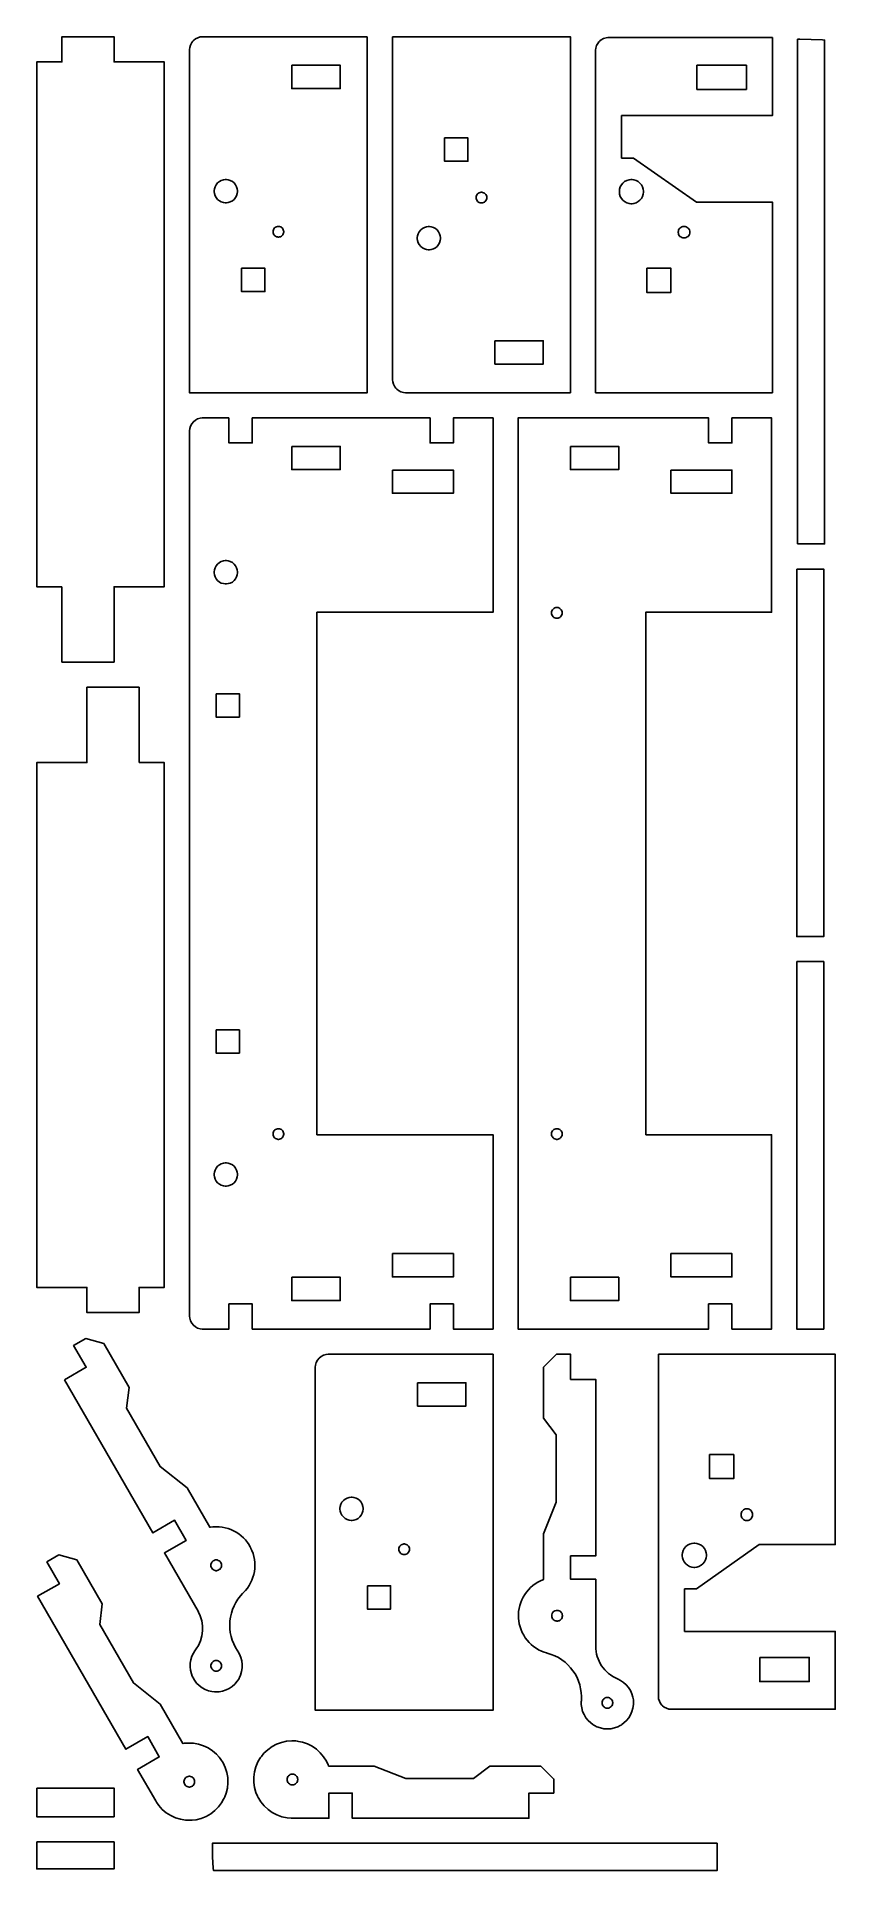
# Model space of a CAD drawing. Extents: x 10 to 260, y 0 to 1543.
# Drawn here: x 10 to 73.5, y 1397.1 to 1543 of the extents above.
import ezdxf

# ---------------------------------------------------------------- set-up
doc = ezdxf.new("R2010")
doc.units = 0
doc.layers.get('0').update_dxf_attribs({"linetype": 'CONTINUOUS'})

msp = doc.modelspace()

# ---------------------------------------------------------------- linework, layer by layer
at = {"color": 0}
for points in [[(12, 1499.23), (10, 1499.23), (10, 1540.98), (12, 1540.98), (12, 1542.98), (16.15, 1542.98), (16.15, 1540.98), (20.15, 1540.98), (20.15, 1499.23), (16.15, 1499.23), (16.15, 1493.23), (12, 1493.23), (12, 1499.23)], [(36.29, 1542.98), (36.29, 1514.66), (22.15, 1514.66), (22.15, 1541.91), (22.15, 1541.96), (22.17, 1542.12), (22.23, 1542.32), (22.33, 1542.51), (22.42, 1542.63), (22.46, 1542.67), (22.5, 1542.71), (22.63, 1542.8), (22.81, 1542.9), (23.01, 1542.96), (23.17, 1542.98), (23.22, 1542.98), (36.29, 1542.98)], [(38.29, 1542.98), (52.44, 1542.98), (52.44, 1514.66), (39.37, 1514.66), (39.32, 1514.66), (39.16, 1514.68), (38.96, 1514.74), (38.77, 1514.84), (38.65, 1514.94), (38.61, 1514.98), (38.57, 1515.02), (38.48, 1515.14), (38.38, 1515.33), (38.32, 1515.53), (38.29, 1515.69), (38.29, 1515.74), (38.29, 1542.98)], [(54.44, 1514.66), (54.44, 1541.87), (54.44, 1541.92), (54.46, 1542.07), (54.52, 1542.27), (54.62, 1542.45), (54.71, 1542.57), (54.75, 1542.61), (54.78, 1542.64), (54.9, 1542.74), (55.08, 1542.83), (55.28, 1542.89), (55.43, 1542.91), (55.48, 1542.91), (68.51, 1542.91), (68.51, 1536.71), (56.52, 1536.71), (56.52, 1533.33), (57.47, 1533.33), (62.47, 1529.82), (68.51, 1529.82), (68.51, 1514.66), (54.44, 1514.66)], [(70.51, 1502.63), (72.66, 1502.63), (72.66, 1542.71), (72.49, 1542.72), (71.59, 1542.77), (70.69, 1542.78), (70.51, 1542.78), (70.51, 1502.63)], [(30.29, 1540.71), (34.14, 1540.71), (34.14, 1538.86), (30.29, 1538.86), (30.29, 1540.71)], [(62.51, 1540.71), (66.44, 1540.71), (66.44, 1538.79), (62.51, 1538.79), (62.51, 1540.71)], [(42.44, 1534.93), (44.29, 1534.93), (44.29, 1533.08), (42.44, 1533.08), (42.44, 1534.93)], [(24.12, 1530.69), (24.12, 1530.74), (24.14, 1530.88), (24.19, 1531.05), (24.28, 1531.21), (24.39, 1531.35), (24.53, 1531.46), (24.68, 1531.55), (24.86, 1531.6), (25, 1531.62), (25.04, 1531.62), (25.09, 1531.62), (25.23, 1531.6), (25.4, 1531.55), (25.56, 1531.46), (25.7, 1531.35), (25.81, 1531.21), (25.89, 1531.05), (25.95, 1530.88), (25.97, 1530.74), (25.97, 1530.69), (25.97, 1530.65), (25.95, 1530.51), (25.89, 1530.33), (25.81, 1530.18), (25.7, 1530.04), (25.56, 1529.93), (25.4, 1529.84), (25.23, 1529.79), (25.09, 1529.77), (25.04, 1529.77), (25, 1529.77), (24.86, 1529.79), (24.68, 1529.84), (24.53, 1529.93), (24.39, 1530.04), (24.28, 1530.18), (24.19, 1530.33), (24.14, 1530.51), (24.12, 1530.65), (24.12, 1530.69)], [(44.94, 1530.18), (44.94, 1530.2), (44.95, 1530.27), (44.98, 1530.35), (45.02, 1530.42), (45.07, 1530.48), (45.13, 1530.53), (45.2, 1530.57), (45.28, 1530.6), (45.35, 1530.61), (45.37, 1530.61), (45.39, 1530.61), (45.46, 1530.6), (45.53, 1530.57), (45.61, 1530.53), (45.67, 1530.48), (45.72, 1530.42), (45.76, 1530.35), (45.79, 1530.27), (45.79, 1530.2), (45.79, 1530.18), (45.79, 1530.16), (45.79, 1530.1), (45.76, 1530.02), (45.72, 1529.94), (45.67, 1529.88), (45.61, 1529.83), (45.53, 1529.79), (45.46, 1529.77), (45.39, 1529.76), (45.37, 1529.76), (45.35, 1529.76), (45.28, 1529.77), (45.2, 1529.79), (45.13, 1529.83), (45.07, 1529.88), (45.02, 1529.94), (44.98, 1530.02), (44.95, 1530.1), (44.94, 1530.16), (44.94, 1530.18)], [(56.34, 1530.66), (56.34, 1530.7), (56.36, 1530.85), (56.41, 1531.03), (56.5, 1531.19), (56.62, 1531.34), (56.76, 1531.45), (56.92, 1531.54), (57.11, 1531.6), (57.25, 1531.62), (57.3, 1531.62), (57.35, 1531.62), (57.49, 1531.6), (57.67, 1531.54), (57.84, 1531.45), (57.98, 1531.34), (58.1, 1531.19), (58.19, 1531.03), (58.24, 1530.85), (58.26, 1530.7), (58.26, 1530.66), (58.26, 1530.61), (58.24, 1530.46), (58.19, 1530.28), (58.1, 1530.12), (57.98, 1529.97), (57.84, 1529.86), (57.67, 1529.77), (57.49, 1529.71), (57.35, 1529.69), (57.3, 1529.69), (57.25, 1529.69), (57.11, 1529.71), (56.92, 1529.77), (56.76, 1529.86), (56.62, 1529.97), (56.5, 1530.12), (56.41, 1530.28), (56.36, 1530.46), (56.34, 1530.61), (56.34, 1530.66)], [(28.8, 1527.47), (28.8, 1527.49), (28.81, 1527.55), (28.83, 1527.63), (28.87, 1527.7), (28.92, 1527.77), (28.98, 1527.82), (29.06, 1527.86), (29.14, 1527.88), (29.2, 1527.89), (29.22, 1527.89), (29.24, 1527.89), (29.31, 1527.88), (29.39, 1527.86), (29.46, 1527.82), (29.52, 1527.77), (29.57, 1527.7), (29.61, 1527.63), (29.64, 1527.55), (29.65, 1527.49), (29.65, 1527.47), (29.65, 1527.44), (29.64, 1527.38), (29.61, 1527.3), (29.57, 1527.23), (29.52, 1527.17), (29.46, 1527.11), (29.39, 1527.07), (29.31, 1527.05), (29.24, 1527.04), (29.22, 1527.04), (29.2, 1527.04), (29.14, 1527.05), (29.06, 1527.07), (28.98, 1527.11), (28.92, 1527.17), (28.87, 1527.23), (28.83, 1527.3), (28.81, 1527.38), (28.8, 1527.44), (28.8, 1527.47)], [(40.26, 1526.95), (40.26, 1527), (40.28, 1527.14), (40.34, 1527.31), (40.42, 1527.47), (40.54, 1527.61), (40.67, 1527.72), (40.83, 1527.81), (41, 1527.86), (41.14, 1527.88), (41.19, 1527.88), (41.24, 1527.88), (41.38, 1527.86), (41.55, 1527.81), (41.71, 1527.72), (41.84, 1527.61), (41.96, 1527.47), (42.04, 1527.31), (42.1, 1527.14), (42.11, 1527), (42.11, 1526.95), (42.11, 1526.91), (42.1, 1526.77), (42.04, 1526.59), (41.96, 1526.44), (41.84, 1526.3), (41.71, 1526.19), (41.55, 1526.1), (41.38, 1526.05), (41.24, 1526.03), (41.19, 1526.03), (41.14, 1526.03), (41, 1526.05), (40.83, 1526.1), (40.67, 1526.19), (40.54, 1526.3), (40.42, 1526.44), (40.34, 1526.59), (40.28, 1526.77), (40.26, 1526.91), (40.26, 1526.95)], [(61.02, 1527.43), (61.02, 1527.45), (61.03, 1527.52), (61.05, 1527.61), (61.1, 1527.69), (61.15, 1527.76), (61.22, 1527.81), (61.3, 1527.85), (61.39, 1527.88), (61.46, 1527.89), (61.48, 1527.89), (61.5, 1527.89), (61.57, 1527.88), (61.66, 1527.85), (61.74, 1527.81), (61.81, 1527.76), (61.86, 1527.69), (61.91, 1527.61), (61.93, 1527.52), (61.94, 1527.45), (61.94, 1527.43), (61.94, 1527.41), (61.93, 1527.34), (61.91, 1527.25), (61.86, 1527.17), (61.81, 1527.1), (61.74, 1527.05), (61.66, 1527), (61.57, 1526.98), (61.5, 1526.97), (61.48, 1526.97), (61.46, 1526.97), (61.39, 1526.98), (61.3, 1527), (61.22, 1527.05), (61.15, 1527.1), (61.1, 1527.17), (61.05, 1527.25), (61.03, 1527.34), (61.02, 1527.41), (61.02, 1527.43)], [(26.3, 1524.56), (28.15, 1524.56), (28.15, 1522.71), (26.3, 1522.71), (26.3, 1524.56)], [(58.52, 1524.56), (60.44, 1524.56), (60.44, 1522.64), (58.52, 1522.64), (58.52, 1524.56)], [(46.44, 1518.79), (50.29, 1518.79), (50.29, 1516.94), (46.44, 1516.94), (46.44, 1518.79)], [(25.29, 1512.66), (25.29, 1510.66), (27.14, 1510.66), (27.14, 1512.66), (41.29, 1512.66), (41.29, 1510.66), (43.14, 1510.66), (43.14, 1512.66), (46.29, 1512.66), (46.29, 1497.2), (32.29, 1497.2), (32.29, 1455.63), (46.29, 1455.63), (46.29, 1440.17), (43.14, 1440.17), (43.14, 1442.17), (41.29, 1442.17), (41.29, 1440.17), (27.14, 1440.17), (27.14, 1442.17), (25.29, 1442.17), (25.29, 1440.17), (23.22, 1440.17), (23.17, 1440.17), (23.01, 1440.19), (22.8, 1440.25), (22.62, 1440.35), (22.46, 1440.48), (22.33, 1440.64), (22.23, 1440.83), (22.17, 1441.03), (22.15, 1441.19), (22.15, 1441.24), (22.15, 1511.59), (22.15, 1511.64), (22.17, 1511.8), (22.23, 1512.01), (22.33, 1512.19), (22.46, 1512.35), (22.62, 1512.48), (22.8, 1512.58), (23.01, 1512.64), (23.17, 1512.66), (23.22, 1512.66), (25.29, 1512.66)], [(58.44, 1455.63), (68.44, 1455.63), (68.44, 1440.17), (65.29, 1440.17), (65.29, 1442.17), (63.44, 1442.17), (63.44, 1440.17), (48.29, 1440.17), (48.29, 1512.66), (63.44, 1512.66), (63.44, 1510.66), (65.29, 1510.66), (65.29, 1512.66), (68.44, 1512.66), (68.44, 1497.2), (58.44, 1497.2), (58.44, 1455.63)], [(30.29, 1510.39), (34.14, 1510.39), (34.14, 1508.54), (30.29, 1508.54), (30.29, 1510.39)], [(52.44, 1510.39), (56.29, 1510.39), (56.29, 1508.54), (52.44, 1508.54), (52.44, 1510.39)], [(38.29, 1508.51), (43.14, 1508.51), (43.14, 1506.66), (38.29, 1506.66), (38.29, 1508.51)], [(60.44, 1508.51), (65.29, 1508.51), (65.29, 1506.66), (60.44, 1506.66), (60.44, 1508.51)], [(24.12, 1500.37), (24.12, 1500.42), (24.14, 1500.56), (24.19, 1500.73), (24.28, 1500.89), (24.39, 1501.03), (24.53, 1501.14), (24.68, 1501.22), (24.86, 1501.28), (25, 1501.3), (25.04, 1501.3), (25.09, 1501.3), (25.23, 1501.28), (25.4, 1501.22), (25.56, 1501.14), (25.7, 1501.03), (25.81, 1500.89), (25.89, 1500.73), (25.95, 1500.56), (25.97, 1500.42), (25.97, 1500.37), (25.97, 1500.32), (25.95, 1500.18), (25.89, 1500.01), (25.81, 1499.85), (25.7, 1499.72), (25.56, 1499.6), (25.4, 1499.52), (25.23, 1499.47), (25.09, 1499.45), (25.04, 1499.45), (25, 1499.45), (24.86, 1499.47), (24.68, 1499.52), (24.53, 1499.6), (24.39, 1499.72), (24.28, 1499.85), (24.19, 1500.01), (24.14, 1500.18), (24.12, 1500.32), (24.12, 1500.37)], [(70.44, 1500.63), (72.59, 1500.63), (72.59, 1471.4), (70.44, 1471.4), (70.44, 1500.63)], [(50.94, 1497.14), (50.94, 1497.17), (50.95, 1497.23), (50.98, 1497.31), (51.02, 1497.38), (51.07, 1497.45), (51.13, 1497.5), (51.2, 1497.54), (51.28, 1497.56), (51.35, 1497.57), (51.37, 1497.57), (51.39, 1497.57), (51.46, 1497.56), (51.53, 1497.54), (51.61, 1497.5), (51.67, 1497.45), (51.72, 1497.38), (51.76, 1497.31), (51.79, 1497.23), (51.79, 1497.17), (51.79, 1497.14), (51.79, 1497.12), (51.79, 1497.06), (51.76, 1496.98), (51.72, 1496.91), (51.67, 1496.84), (51.61, 1496.79), (51.53, 1496.75), (51.46, 1496.73), (51.39, 1496.72), (51.37, 1496.72), (51.35, 1496.72), (51.28, 1496.73), (51.2, 1496.75), (51.13, 1496.79), (51.07, 1496.84), (51.02, 1496.91), (50.98, 1496.98), (50.95, 1497.06), (50.94, 1497.12), (50.94, 1497.14)], [(18.15, 1485.23), (20.15, 1485.23), (20.15, 1443.48), (18.15, 1443.48), (18.15, 1441.48), (14, 1441.48), (14, 1443.48), (10, 1443.48), (10, 1485.23), (14, 1485.23), (14, 1491.23), (18.15, 1491.23), (18.15, 1485.23)], [(24.27, 1490.71), (26.12, 1490.71), (26.12, 1488.86), (24.27, 1488.86), (24.27, 1490.71)], [(70.44, 1469.4), (72.59, 1469.4), (72.59, 1440.17), (70.44, 1440.17), (70.44, 1469.4)], [(24.27, 1463.97), (26.12, 1463.97), (26.12, 1462.12), (24.27, 1462.12), (24.27, 1463.97)], [(28.8, 1455.69), (28.8, 1455.71), (28.81, 1455.77), (28.83, 1455.85), (28.87, 1455.93), (28.92, 1455.99), (28.98, 1456.04), (29.06, 1456.08), (29.14, 1456.1), (29.2, 1456.11), (29.22, 1456.11), (29.24, 1456.11), (29.31, 1456.1), (29.39, 1456.08), (29.46, 1456.04), (29.52, 1455.99), (29.57, 1455.93), (29.61, 1455.85), (29.64, 1455.77), (29.65, 1455.71), (29.65, 1455.69), (29.65, 1455.67), (29.64, 1455.6), (29.61, 1455.52), (29.57, 1455.45), (29.52, 1455.39), (29.46, 1455.34), (29.39, 1455.3), (29.31, 1455.27), (29.24, 1455.26), (29.22, 1455.26), (29.2, 1455.26), (29.14, 1455.27), (29.06, 1455.3), (28.98, 1455.34), (28.92, 1455.39), (28.87, 1455.45), (28.83, 1455.52), (28.81, 1455.6), (28.8, 1455.67), (28.8, 1455.69)], [(50.94, 1455.69), (50.94, 1455.71), (50.95, 1455.77), (50.98, 1455.85), (51.02, 1455.93), (51.07, 1455.99), (51.13, 1456.04), (51.2, 1456.08), (51.28, 1456.1), (51.35, 1456.11), (51.37, 1456.11), (51.39, 1456.11), (51.46, 1456.1), (51.53, 1456.08), (51.61, 1456.04), (51.67, 1455.99), (51.72, 1455.93), (51.76, 1455.85), (51.79, 1455.77), (51.79, 1455.71), (51.79, 1455.69), (51.79, 1455.67), (51.79, 1455.6), (51.76, 1455.52), (51.72, 1455.45), (51.67, 1455.39), (51.61, 1455.34), (51.53, 1455.3), (51.46, 1455.27), (51.39, 1455.26), (51.37, 1455.26), (51.35, 1455.26), (51.28, 1455.27), (51.2, 1455.3), (51.13, 1455.34), (51.07, 1455.39), (51.02, 1455.45), (50.98, 1455.52), (50.95, 1455.6), (50.94, 1455.67), (50.94, 1455.69)], [(24.12, 1452.46), (24.12, 1452.51), (24.14, 1452.65), (24.19, 1452.82), (24.28, 1452.98), (24.39, 1453.12), (24.53, 1453.23), (24.68, 1453.31), (24.86, 1453.37), (25, 1453.39), (25.04, 1453.39), (25.09, 1453.39), (25.23, 1453.37), (25.4, 1453.31), (25.56, 1453.23), (25.7, 1453.12), (25.81, 1452.98), (25.89, 1452.82), (25.95, 1452.65), (25.97, 1452.51), (25.97, 1452.46), (25.97, 1452.41), (25.95, 1452.27), (25.89, 1452.1), (25.81, 1451.94), (25.7, 1451.81), (25.56, 1451.69), (25.4, 1451.61), (25.23, 1451.56), (25.09, 1451.54), (25.04, 1451.54), (25, 1451.54), (24.86, 1451.56), (24.68, 1451.61), (24.53, 1451.69), (24.39, 1451.81), (24.28, 1451.94), (24.19, 1452.1), (24.14, 1452.27), (24.12, 1452.41), (24.12, 1452.46)], [(38.29, 1446.17), (43.14, 1446.17), (43.14, 1444.32), (38.29, 1444.32), (38.29, 1446.17)], [(60.44, 1446.17), (65.29, 1446.17), (65.29, 1444.32), (60.44, 1444.32), (60.44, 1446.17)], [(30.29, 1444.29), (34.14, 1444.29), (34.14, 1442.44), (30.29, 1442.44), (30.29, 1444.29)], [(52.44, 1444.29), (56.29, 1444.29), (56.29, 1442.44), (52.44, 1442.44), (52.44, 1444.29)], [(12.21, 1436.13), (19.24, 1423.96), (20.97, 1424.96), (21.89, 1423.36), (20.16, 1422.36), (22.83, 1417.74), (22.88, 1417.65), (23.01, 1417.36), (23.13, 1416.97), (23.19, 1416.57), (23.2, 1416.16), (23.14, 1415.76), (23.03, 1415.36), (22.86, 1414.99), (22.69, 1414.72), (22.63, 1414.64), (22.58, 1414.58), (22.47, 1414.4), (22.35, 1414.14), (22.26, 1413.87), (22.21, 1413.59), (22.2, 1413.31), (22.23, 1413.03), (22.3, 1412.75), (22.37, 1412.55), (22.41, 1412.48), (22.44, 1412.42), (22.55, 1412.23), (22.72, 1412), (22.92, 1411.81), (23.15, 1411.64), (23.4, 1411.5), (23.66, 1411.4), (23.94, 1411.33), (24.15, 1411.31), (24.22, 1411.3), (24.3, 1411.3), (24.51, 1411.32), (24.79, 1411.37), (25.06, 1411.46), (25.32, 1411.58), (25.55, 1411.74), (25.76, 1411.93), (25.95, 1412.15), (26.07, 1412.33), (26.1, 1412.39), (26.14, 1412.45), (26.22, 1412.65), (26.3, 1412.93), (26.34, 1413.21), (26.35, 1413.49), (26.32, 1413.77), (26.24, 1414.04), (26.13, 1414.3), (26.03, 1414.49), (25.99, 1414.55), (25.94, 1414.62), (25.82, 1414.83), (25.67, 1415.12), (25.55, 1415.41), (25.46, 1415.72), (25.4, 1416.02), (25.36, 1416.33), (25.35, 1416.64), (25.37, 1416.95), (25.41, 1417.26), (25.48, 1417.56), (25.58, 1417.86), (25.7, 1418.15), (25.84, 1418.43), (26.01, 1418.69), (26.21, 1418.95), (26.38, 1419.13), (26.43, 1419.19), (26.48, 1419.23), (26.6, 1419.37), (26.76, 1419.56), (26.9, 1419.77), (27.01, 1419.98), (27.12, 1420.2), (27.2, 1420.42), (27.26, 1420.65), (27.31, 1420.89), (27.34, 1421.13), (27.35, 1421.36), (27.34, 1421.6), (27.32, 1421.84), (27.27, 1422.08), (27.21, 1422.32), (27.12, 1422.55), (27.04, 1422.72), (27.02, 1422.78), (26.99, 1422.83), (26.89, 1423), (26.76, 1423.2), (26.6, 1423.39), (26.44, 1423.57), (26.26, 1423.73), (26.07, 1423.88), (25.87, 1424.01), (25.66, 1424.13), (25.44, 1424.23), (25.22, 1424.31), (24.98, 1424.37), (24.75, 1424.42), (24.51, 1424.45), (24.26, 1424.45), (24.02, 1424.44), (23.83, 1424.42), (23.77, 1424.41), (21.96, 1427.55), (19.83, 1429.23), (17.14, 1433.88), (17.36, 1435.52), (15.33, 1439.03), (13.9, 1439.41), (12.94, 1438.86), (13.94, 1437.13), (12.21, 1436.13)], [(46.29, 1438.17), (46.29, 1409.85), (32.15, 1409.85), (32.15, 1437.09), (32.15, 1437.15), (32.17, 1437.31), (32.23, 1437.51), (32.33, 1437.7), (32.46, 1437.85), (32.62, 1437.99), (32.8, 1438.09), (33.01, 1438.15), (33.17, 1438.17), (33.22, 1438.17), (46.29, 1438.17)], [(50.31, 1423.87), (51.31, 1426.39), (51.31, 1431.76), (50.31, 1433.07), (50.31, 1437.13), (51.35, 1438.17), (52.46, 1438.17), (52.46, 1436.17), (54.46, 1436.17), (54.46, 1422.12), (52.46, 1422.12), (52.46, 1420.27), (54.46, 1420.27), (54.46, 1414.94), (54.46, 1414.89), (54.47, 1414.73), (54.49, 1414.52), (54.53, 1414.32), (54.58, 1414.12), (54.65, 1413.93), (54.73, 1413.74), (54.82, 1413.56), (54.93, 1413.39), (55.05, 1413.22), (55.18, 1413.07), (55.32, 1412.92), (55.47, 1412.78), (55.64, 1412.66), (55.81, 1412.54), (55.99, 1412.44), (56.14, 1412.37), (56.18, 1412.35), (56.25, 1412.33), (56.44, 1412.22), (56.68, 1412.06), (56.89, 1411.87), (57.07, 1411.65), (57.22, 1411.41), (57.33, 1411.16), (57.41, 1410.88), (57.45, 1410.67), (57.45, 1410.6), (57.46, 1410.52), (57.46, 1410.31), (57.42, 1410.02), (57.34, 1409.75), (57.23, 1409.49), (57.09, 1409.25), (56.91, 1409.03), (56.7, 1408.84), (56.53, 1408.71), (56.47, 1408.67), (56.41, 1408.63), (56.21, 1408.53), (55.94, 1408.44), (55.66, 1408.38), (55.38, 1408.36), (55.1, 1408.38), (54.83, 1408.44), (54.56, 1408.54), (54.36, 1408.63), (54.3, 1408.67), (54.24, 1408.71), (54.06, 1408.84), (53.86, 1409.03), (53.68, 1409.25), (53.54, 1409.5), (53.42, 1409.75), (53.35, 1410.03), (53.31, 1410.31), (53.31, 1410.53), (53.32, 1410.6), (53.32, 1410.68), (53.33, 1410.93), (53.31, 1411.25), (53.26, 1411.56), (53.19, 1411.87), (53.09, 1412.17), (52.97, 1412.45), (52.82, 1412.73), (52.65, 1412.99), (52.46, 1413.23), (52.25, 1413.46), (52.02, 1413.67), (51.77, 1413.86), (51.5, 1414.03), (51.22, 1414.17), (50.92, 1414.29), (50.69, 1414.37), (50.61, 1414.39), (50.55, 1414.41), (50.37, 1414.46), (50.14, 1414.55), (49.92, 1414.66), (49.71, 1414.78), (49.52, 1414.92), (49.33, 1415.08), (49.16, 1415.24), (49, 1415.42), (48.86, 1415.61), (48.73, 1415.82), (48.62, 1416.03), (48.52, 1416.25), (48.44, 1416.48), (48.38, 1416.72), (48.34, 1416.96), (48.32, 1417.15), (48.31, 1417.21), (48.31, 1417.27), (48.31, 1417.46), (48.33, 1417.7), (48.36, 1417.95), (48.42, 1418.18), (48.49, 1418.41), (48.58, 1418.63), (48.69, 1418.85), (48.81, 1419.05), (48.95, 1419.25), (49.11, 1419.43), (49.28, 1419.6), (49.46, 1419.76), (49.65, 1419.91), (49.86, 1420.04), (50.08, 1420.15), (50.25, 1420.23), (50.31, 1420.25), (50.31, 1423.87)], [(59.44, 1438.17), (73.51, 1438.17), (73.51, 1423.02), (67.47, 1423.02), (62.47, 1419.5), (61.52, 1419.5), (61.52, 1416.12), (73.51, 1416.12), (73.51, 1409.92), (60.48, 1409.92), (60.43, 1409.92), (60.27, 1409.94), (60.08, 1410), (59.9, 1410.1), (59.78, 1410.19), (59.74, 1410.23), (59.71, 1410.26), (59.62, 1410.38), (59.52, 1410.56), (59.46, 1410.76), (59.44, 1410.91), (59.44, 1410.96), (59.44, 1438.17)], [(40.29, 1435.9), (44.14, 1435.9), (44.14, 1434.05), (40.29, 1434.05), (40.29, 1435.9)], [(63.52, 1430.19), (65.44, 1430.19), (65.44, 1428.27), (63.52, 1428.27), (63.52, 1430.19)], [(34.12, 1425.88), (34.12, 1425.92), (34.14, 1426.06), (34.19, 1426.24), (34.28, 1426.4), (34.39, 1426.53), (34.53, 1426.64), (34.68, 1426.73), (34.86, 1426.78), (35, 1426.8), (35.04, 1426.8), (35.09, 1426.8), (35.23, 1426.78), (35.4, 1426.73), (35.56, 1426.64), (35.7, 1426.53), (35.81, 1426.4), (35.89, 1426.24), (35.95, 1426.06), (35.97, 1425.92), (35.97, 1425.88), (35.97, 1425.83), (35.95, 1425.69), (35.89, 1425.52), (35.81, 1425.36), (35.7, 1425.22), (35.56, 1425.11), (35.4, 1425.03), (35.23, 1424.97), (35.09, 1424.95), (35.04, 1424.95), (35, 1424.95), (34.86, 1424.97), (34.68, 1425.03), (34.53, 1425.11), (34.39, 1425.22), (34.28, 1425.36), (34.19, 1425.52), (34.14, 1425.69), (34.12, 1425.83), (34.12, 1425.88)], [(66.02, 1425.4), (66.02, 1425.43), (66.03, 1425.5), (66.05, 1425.58), (66.09, 1425.66), (66.15, 1425.73), (66.22, 1425.79), (66.3, 1425.83), (66.38, 1425.86), (66.45, 1425.87), (66.48, 1425.87), (66.5, 1425.87), (66.57, 1425.86), (66.66, 1425.83), (66.74, 1425.79), (66.81, 1425.73), (66.86, 1425.66), (66.9, 1425.58), (66.93, 1425.5), (66.94, 1425.43), (66.94, 1425.4), (66.94, 1425.38), (66.93, 1425.31), (66.9, 1425.22), (66.86, 1425.15), (66.81, 1425.08), (66.74, 1425.02), (66.66, 1424.98), (66.57, 1424.95), (66.5, 1424.94), (66.48, 1424.94), (66.45, 1424.94), (66.38, 1424.95), (66.3, 1424.98), (66.22, 1425.02), (66.15, 1425.08), (66.09, 1425.15), (66.05, 1425.22), (66.03, 1425.31), (66.02, 1425.38), (66.02, 1425.4)], [(38.8, 1422.65), (38.8, 1422.67), (38.81, 1422.74), (38.83, 1422.82), (38.87, 1422.89), (38.92, 1422.95), (38.98, 1423), (39.06, 1423.04), (39.14, 1423.07), (39.2, 1423.08), (39.22, 1423.08), (39.24, 1423.08), (39.31, 1423.07), (39.39, 1423.04), (39.46, 1423), (39.52, 1422.95), (39.57, 1422.89), (39.61, 1422.82), (39.64, 1422.74), (39.65, 1422.67), (39.65, 1422.65), (39.65, 1422.63), (39.64, 1422.57), (39.61, 1422.49), (39.57, 1422.41), (39.52, 1422.35), (39.46, 1422.3), (39.39, 1422.26), (39.31, 1422.23), (39.24, 1422.23), (39.22, 1422.23), (39.2, 1422.23), (39.14, 1422.23), (39.06, 1422.26), (38.98, 1422.3), (38.92, 1422.35), (38.87, 1422.41), (38.83, 1422.49), (38.81, 1422.57), (38.8, 1422.63), (38.8, 1422.65)], [(61.34, 1422.18), (61.34, 1422.23), (61.36, 1422.37), (61.41, 1422.55), (61.5, 1422.72), (61.62, 1422.86), (61.76, 1422.98), (61.92, 1423.06), (62.1, 1423.12), (62.25, 1423.14), (62.3, 1423.14), (62.35, 1423.14), (62.49, 1423.12), (62.67, 1423.06), (62.84, 1422.98), (62.98, 1422.86), (63.1, 1422.72), (63.19, 1422.55), (63.24, 1422.37), (63.26, 1422.23), (63.26, 1422.18), (63.26, 1422.13), (63.24, 1421.98), (63.19, 1421.8), (63.1, 1421.64), (62.98, 1421.5), (62.84, 1421.38), (62.67, 1421.29), (62.49, 1421.23), (62.35, 1421.21), (62.3, 1421.21), (62.25, 1421.21), (62.1, 1421.23), (61.92, 1421.29), (61.76, 1421.38), (61.62, 1421.5), (61.5, 1421.64), (61.41, 1421.8), (61.36, 1421.98), (61.34, 1422.13), (61.34, 1422.18)], [(19.82, 1410.34), (21.63, 1407.2), (21.73, 1407.22), (22.05, 1407.24), (22.47, 1407.22), (22.88, 1407.15), (23.27, 1407.02), (23.65, 1406.85), (23.99, 1406.62), (24.31, 1406.34), (24.52, 1406.11), (24.59, 1406.02), (24.65, 1405.94), (24.82, 1405.67), (25, 1405.29), (25.13, 1404.89), (25.2, 1404.49), (25.21, 1404.07), (25.17, 1403.66), (25.07, 1403.25), (24.96, 1402.95), (24.92, 1402.86), (24.87, 1402.76), (24.71, 1402.48), (24.46, 1402.15), (24.17, 1401.86), (23.84, 1401.6), (23.48, 1401.4), (23.09, 1401.24), (22.69, 1401.14), (22.37, 1401.1), (22.27, 1401.09), (22.16, 1401.09), (21.84, 1401.11), (21.43, 1401.17), (21.03, 1401.3), (20.66, 1401.47), (20.31, 1401.69), (19.99, 1401.96), (19.71, 1402.28), (19.53, 1402.54), (19.47, 1402.63), (18.02, 1405.14), (19.75, 1406.14), (18.83, 1407.75), (17.1, 1406.75), (10.07, 1418.91), (11.81, 1419.91), (10.81, 1421.64), (11.76, 1422.2), (13.19, 1421.82), (15.22, 1418.3), (15.01, 1416.67), (17.69, 1412.02), (19.82, 1410.34)], [(23.85, 1421.38), (23.85, 1421.4), (23.86, 1421.46), (23.89, 1421.54), (23.92, 1421.62), (23.98, 1421.68), (24.04, 1421.73), (24.11, 1421.77), (24.19, 1421.8), (24.26, 1421.8), (24.28, 1421.8), (24.3, 1421.8), (24.36, 1421.8), (24.44, 1421.77), (24.51, 1421.73), (24.58, 1421.68), (24.63, 1421.62), (24.67, 1421.54), (24.69, 1421.46), (24.7, 1421.4), (24.7, 1421.38), (24.7, 1421.36), (24.69, 1421.29), (24.67, 1421.21), (24.63, 1421.14), (24.58, 1421.08), (24.51, 1421.03), (24.44, 1420.99), (24.36, 1420.96), (24.3, 1420.95), (24.28, 1420.95), (24.26, 1420.95), (24.19, 1420.96), (24.11, 1420.99), (24.04, 1421.03), (23.98, 1421.08), (23.92, 1421.14), (23.89, 1421.21), (23.86, 1421.29), (23.85, 1421.36), (23.85, 1421.38)], [(36.3, 1419.75), (38.15, 1419.75), (38.15, 1417.9), (36.3, 1417.9), (36.3, 1419.75)], [(51.81, 1417.37), (51.81, 1417.35), (51.8, 1417.28), (51.78, 1417.2), (51.74, 1417.13), (51.68, 1417.07), (51.62, 1417.01), (51.55, 1416.97), (51.47, 1416.95), (51.41, 1416.94), (51.38, 1416.94), (51.36, 1416.94), (51.3, 1416.95), (51.22, 1416.97), (51.15, 1417.01), (51.08, 1417.07), (51.03, 1417.13), (50.99, 1417.2), (50.97, 1417.28), (50.96, 1417.35), (50.96, 1417.37), (50.96, 1417.39), (50.97, 1417.45), (50.99, 1417.53), (51.03, 1417.6), (51.08, 1417.67), (51.15, 1417.72), (51.22, 1417.76), (51.3, 1417.78), (51.36, 1417.79), (51.38, 1417.79), (51.41, 1417.79), (51.47, 1417.78), (51.55, 1417.76), (51.62, 1417.72), (51.68, 1417.67), (51.74, 1417.6), (51.78, 1417.53), (51.8, 1417.45), (51.81, 1417.39), (51.81, 1417.37)], [(23.85, 1413.38), (23.85, 1413.4), (23.86, 1413.46), (23.89, 1413.54), (23.92, 1413.62), (23.98, 1413.68), (24.04, 1413.73), (24.11, 1413.77), (24.19, 1413.8), (24.26, 1413.8), (24.28, 1413.8), (24.3, 1413.8), (24.36, 1413.8), (24.44, 1413.77), (24.51, 1413.73), (24.58, 1413.68), (24.63, 1413.62), (24.67, 1413.54), (24.69, 1413.46), (24.7, 1413.4), (24.7, 1413.38), (24.7, 1413.36), (24.69, 1413.29), (24.67, 1413.21), (24.63, 1413.14), (24.58, 1413.08), (24.51, 1413.03), (24.44, 1412.99), (24.36, 1412.96), (24.3, 1412.95), (24.28, 1412.95), (24.26, 1412.95), (24.19, 1412.96), (24.11, 1412.99), (24.04, 1413.03), (23.98, 1413.08), (23.92, 1413.14), (23.89, 1413.21), (23.86, 1413.29), (23.85, 1413.36), (23.85, 1413.38)], [(67.51, 1414.05), (71.44, 1414.05), (71.44, 1412.12), (67.51, 1412.12), (67.51, 1414.05)], [(55.81, 1410.44), (55.81, 1410.42), (55.8, 1410.35), (55.78, 1410.27), (55.74, 1410.2), (55.68, 1410.14), (55.62, 1410.09), (55.55, 1410.05), (55.47, 1410.02), (55.41, 1410.01), (55.38, 1410.01), (55.36, 1410.01), (55.3, 1410.02), (55.22, 1410.05), (55.15, 1410.09), (55.08, 1410.14), (55.03, 1410.2), (54.99, 1410.27), (54.97, 1410.35), (54.96, 1410.42), (54.96, 1410.44), (54.96, 1410.46), (54.97, 1410.52), (54.99, 1410.6), (55.03, 1410.68), (55.08, 1410.74), (55.15, 1410.79), (55.22, 1410.83), (55.3, 1410.85), (55.36, 1410.86), (55.38, 1410.86), (55.41, 1410.86), (55.47, 1410.85), (55.55, 1410.83), (55.62, 1410.79), (55.68, 1410.74), (55.74, 1410.68), (55.78, 1410.6), (55.8, 1410.52), (55.81, 1410.46), (55.81, 1410.44)], [(51.14, 1403.26), (49.14, 1403.26), (49.14, 1401.26), (35.09, 1401.26), (35.09, 1403.26), (33.24, 1403.26), (33.24, 1401.26), (30.33, 1401.26), (30.23, 1401.26), (29.91, 1401.29), (29.5, 1401.38), (29.11, 1401.52), (28.74, 1401.71), (28.4, 1401.94), (28.1, 1402.23), (27.83, 1402.55), (27.66, 1402.82), (27.61, 1402.91), (27.56, 1403.01), (27.44, 1403.3), (27.32, 1403.7), (27.27, 1404.11), (27.26, 1404.53), (27.32, 1404.94), (27.43, 1405.34), (27.59, 1405.73), (27.75, 1406), (27.81, 1406.09), (27.87, 1406.18), (28.07, 1406.42), (28.38, 1406.71), (28.72, 1406.95), (29.08, 1407.14), (29.47, 1407.29), (29.88, 1407.38), (30.29, 1407.41), (30.61, 1407.4), (30.72, 1407.39), (30.82, 1407.37), (31.13, 1407.31), (31.53, 1407.17), (31.9, 1406.98), (32.24, 1406.75), (32.55, 1406.47), (32.82, 1406.15), (33.04, 1405.8), (33.18, 1405.51), (33.21, 1405.41), (36.84, 1405.41), (39.36, 1404.41), (44.73, 1404.41), (46.04, 1405.41), (50.09, 1405.41), (51.14, 1404.37), (51.14, 1403.26)], [(30.33, 1403.91), (30.31, 1403.91), (30.25, 1403.92), (30.17, 1403.94), (30.1, 1403.98), (30.03, 1404.04), (29.98, 1404.1), (29.94, 1404.17), (29.92, 1404.25), (29.91, 1404.32), (29.91, 1404.34), (29.91, 1404.36), (29.92, 1404.42), (29.94, 1404.5), (29.98, 1404.57), (30.03, 1404.64), (30.1, 1404.69), (30.17, 1404.73), (30.25, 1404.75), (30.31, 1404.76), (30.33, 1404.76), (30.36, 1404.76), (30.42, 1404.75), (30.5, 1404.73), (30.57, 1404.69), (30.63, 1404.64), (30.69, 1404.57), (30.73, 1404.5), (30.75, 1404.42), (30.76, 1404.36), (30.76, 1404.34), (30.76, 1404.32), (30.75, 1404.25), (30.73, 1404.17), (30.69, 1404.1), (30.63, 1404.04), (30.57, 1403.98), (30.5, 1403.94), (30.42, 1403.92), (30.36, 1403.91), (30.33, 1403.91)], [(10, 1403.65), (16.15, 1403.65), (16.15, 1401.37), (10, 1401.37), (10, 1403.65)], [(21.71, 1404.17), (21.71, 1404.19), (21.72, 1404.25), (21.75, 1404.33), (21.79, 1404.4), (21.84, 1404.47), (21.9, 1404.52), (21.97, 1404.56), (22.05, 1404.58), (22.12, 1404.59), (22.14, 1404.59), (22.16, 1404.59), (22.22, 1404.58), (22.3, 1404.56), (22.38, 1404.52), (22.44, 1404.47), (22.49, 1404.4), (22.53, 1404.33), (22.55, 1404.25), (22.56, 1404.19), (22.56, 1404.17), (22.56, 1404.14), (22.55, 1404.08), (22.53, 1404), (22.49, 1403.93), (22.44, 1403.87), (22.38, 1403.81), (22.3, 1403.77), (22.22, 1403.75), (22.16, 1403.74), (22.14, 1403.74), (22.12, 1403.74), (22.05, 1403.75), (21.97, 1403.77), (21.9, 1403.81), (21.84, 1403.87), (21.79, 1403.93), (21.75, 1404), (21.72, 1404.08), (21.71, 1404.14), (21.71, 1404.17)], [(10, 1399.37), (16.15, 1399.37), (16.15, 1397.22), (10, 1397.22), (10, 1399.37)], [(64.12, 1399.26), (64.12, 1397.11), (24.05, 1397.11), (24.03, 1397.29), (23.99, 1398.19), (23.97, 1399.08), (23.98, 1399.26), (64.12, 1399.26)]]:
    msp.add_lwpolyline(points, close=True, dxfattribs=at)

doc.saveas('drawing.dxf')
